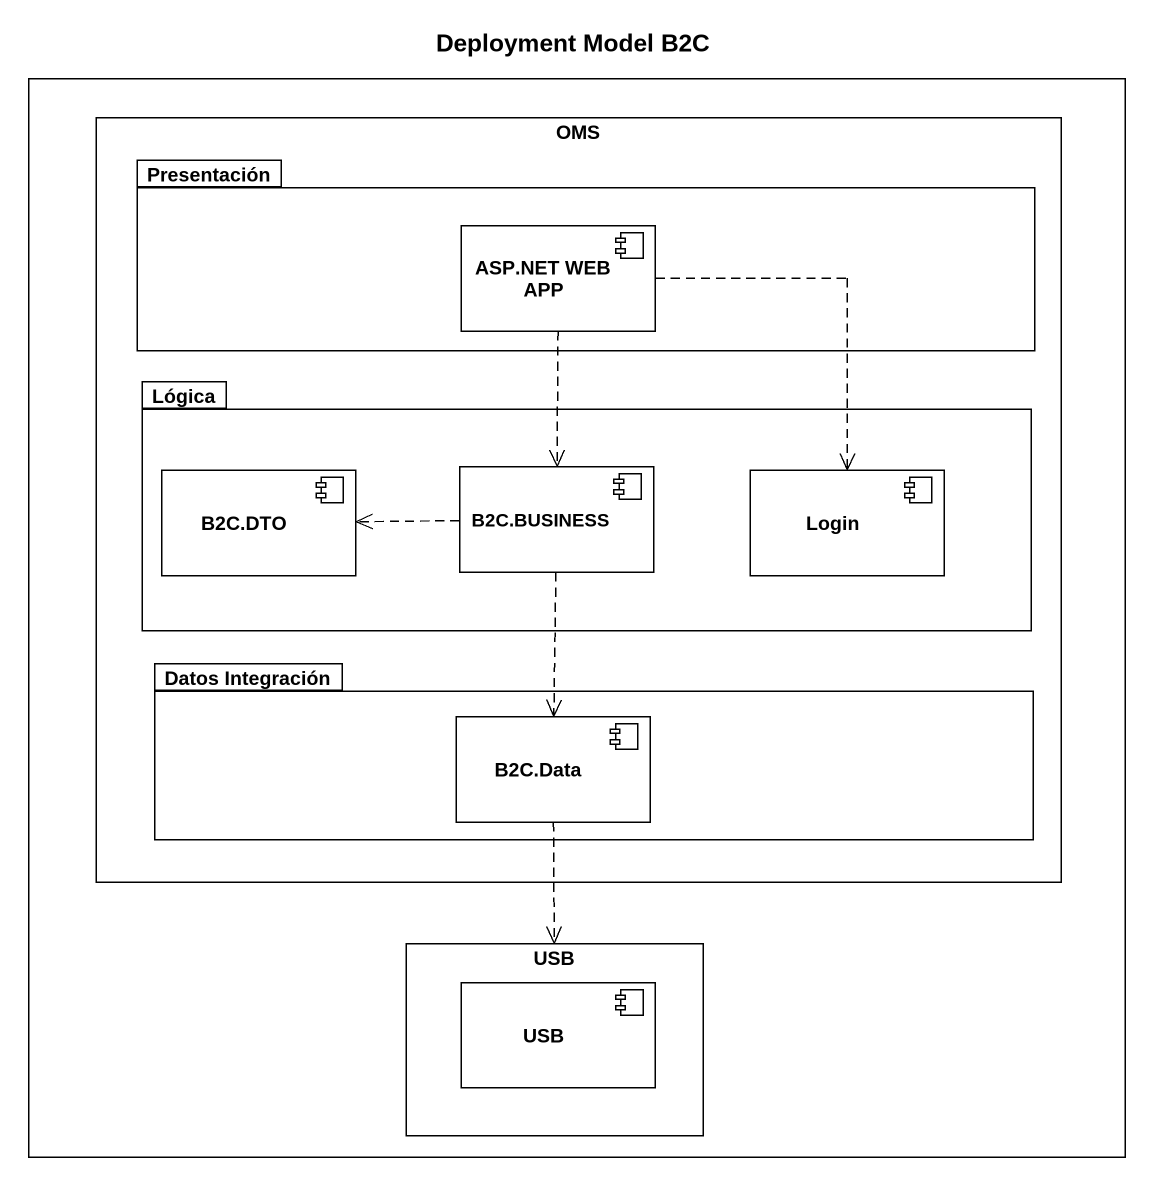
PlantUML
@startuml
title Deployment Model B2C
rectangle " " as rectangle1 #FFFFFF {
  rectangle OMS {
    package Presentación {
      component "ASP.NET WEB APP" as ASP_NET_WEB_APP
    }
    package Lógica {
      component "B2C.DTO" as B2C_DTO
      component "B2C.BUSINESS" as B2C_BUSINESS
      component Login
    }
    package "Datos Integración" as Datos_Integración {
      component "B2C.Data" as B2C_Data
    }
  }
  rectangle USB {
    component "USB" as USB_2
  }
}
ASP_NET_WEB_APP ..> B2C_BUSINESS
ASP_NET_WEB_APP ..> Login
B2C_BUSINESS .left.> B2C_DTO
B2C_BUSINESS ..> B2C_Data
B2C_Data ..> USB
@enduml
